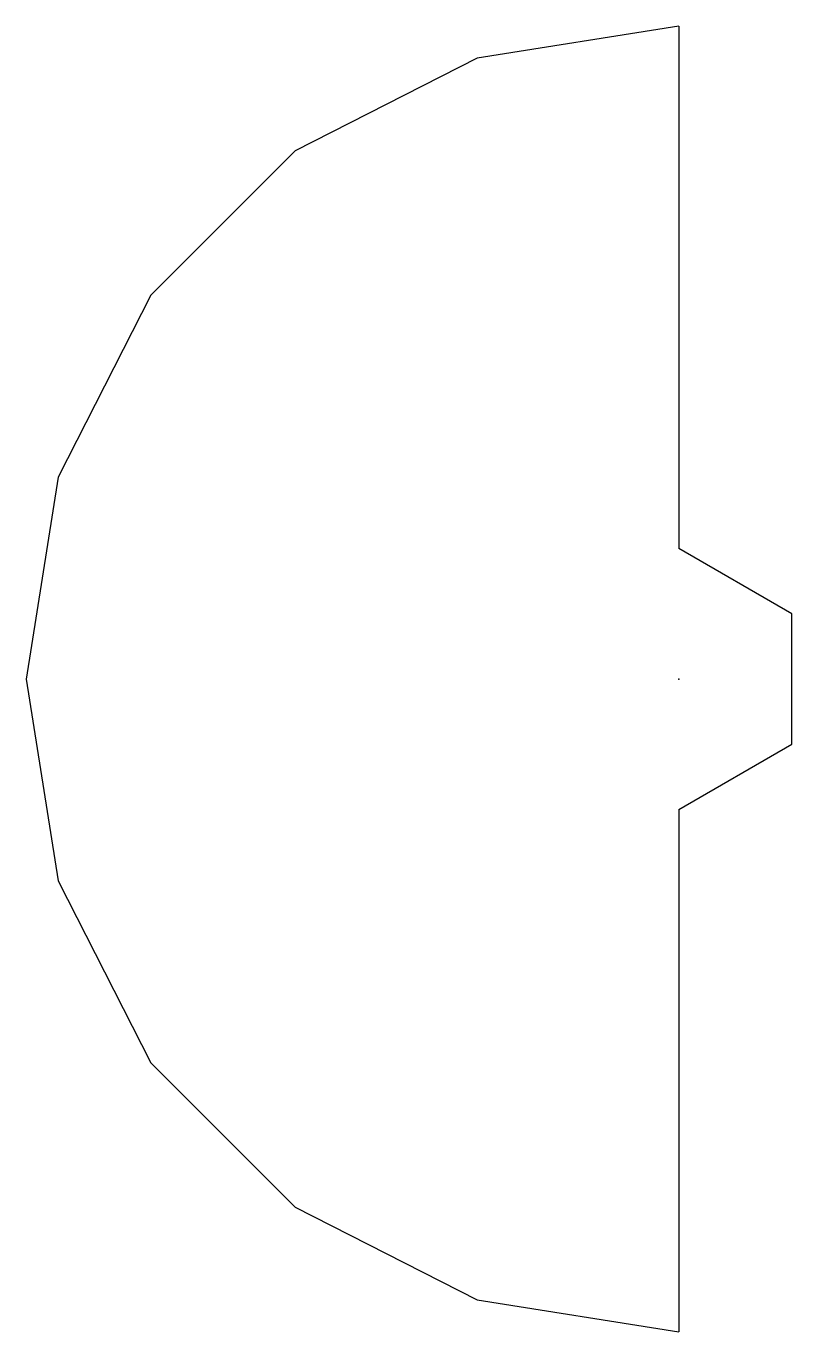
# Model space of a CAD drawing. Header units: millimetres. Extents: x -50 to 8.7, y -50 to 50.
import ezdxf

# ---------------------------------------------------------------- set-up
doc = ezdxf.new("R2010")
doc.units = ezdxf.units.MM
doc.layers.get('0').update_dxf_attribs({"linetype": 'CONTINUOUS'})

msp = doc.modelspace()

# ---------------------------------------------------------------- linework, layer by layer
for p, q in [((0, 50), (-15.45, 47.55)), ((0, 50), (0, 10)), ((-15.45, 47.55), (-29.39, 40.45)), ((-29.39, 40.45), (-40.45, 29.39)), ((-40.45, 29.39), (-47.55, 15.45)), ((-47.55, 15.45), (-50, 0)), ((8.66, 5), (0, 10)), ((8.66, -5), (8.66, 5)), ((-50, 0), (-47.55, -15.45)), ((0, -10), (8.66, -5)), ((0, -10), (0, -50)), ((-47.55, -15.45), (-40.45, -29.39)), ((-40.45, -29.39), (-29.39, -40.45)), ((-29.39, -40.45), (-15.45, -47.55)), ((-15.45, -47.55), (0, -50))]:
    msp.add_line(p, q)
msp.add_point((0, 0))
msp.add_point((0, 0))
msp.add_point((0, 0))

doc.saveas('drawing.dxf')
